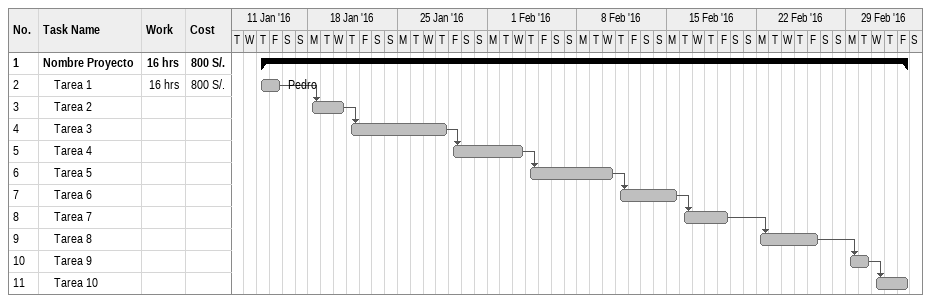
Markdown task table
| ID | Level | Task | Start | Finish | Predecessors | Resources | Work (h) | Cost (S/.) |
|---|---|---|---|---|---|---|---|---|
| 1 | 1 | **Nombre Proyecto** | 2016-01-14 | 2016-03-04 |  |  | 16 | 800 |
| 2 | 2 | Tarea 1 | 2016-01-14 | 2016-01-15 |  | Pedro | 16 | 800 |
| 3 | 2 | Tarea 2 | 2016-01-18 | 2016-01-20 | 2 |  |  |  |
| 4 | 2 | Tarea 3 | 2016-01-21 | 2016-01-28 | 3 |  |  |  |
| 5 | 2 | Tarea 4 | 2016-01-29 | 2016-02-03 | 4 |  |  |  |
| 6 | 2 | Tarea 5 | 2016-02-04 | 2016-02-10 | 5 |  |  |  |
| 7 | 2 | Tarea 6 | 2016-02-11 | 2016-02-15 | 6 |  |  |  |
| 8 | 2 | Tarea 7 | 2016-02-16 | 2016-02-19 | 7 |  |  |  |
| 9 | 2 | Tarea 8 | 2016-02-22 | 2016-02-26 | 8 |  |  |  |
| 10 | 2 | Tarea 9 | 2016-02-29 | 2016-03-01 | 9 |  |  |  |
| 11 | 2 | Tarea 10 | 2016-03-02 | 2016-03-04 | 10 |  |  |  |
